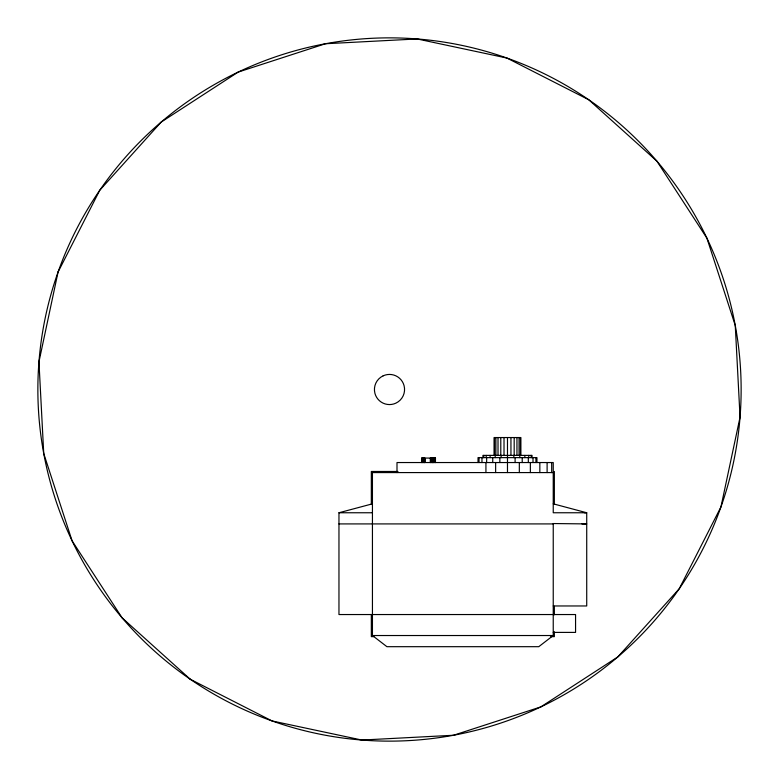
<?xml version="1.0" encoding="UTF-8"?>
<svg xmlns="http://www.w3.org/2000/svg" width="779" height="779" viewBox="0 0 779 779"><rect width="100%" height="100%" fill="white"/><g stroke="black" fill="none" stroke-linecap="round" stroke-linejoin="round"><path stroke-width="1.17" d="M581.932 523.916L586.723 523.916L553.236 523.546L553.236 635.528L538.776 646.687L386.91 646.687L372.44 635.528L372.44 472.58L553.236 472.58M553.236 632.402L575.564 632.402L575.564 614.543L338.962 614.543L338.962 512.757L372.44 503.828M435.461 458.071L421.624 458.071L421.712 462.541M397.991 471.47L371.33 471.47L371.33 504.256M338.962 512.757L372.44 512.757M338.962 523.916L553.236 523.916M553.236 605.965L586.723 605.965L586.723 512.757L553.236 503.828M372.44 635.528L553.236 635.528M373.754 636.638L371.33 636.638L371.33 614.777M550.724 636.638L554.356 636.638L554.356 631.779M584.328 512.738L586.723 512.757L553.236 512.757L553.236 462.541L396.998 462.541L396.998 472.58M554.356 471.47L554.356 504.256M554.356 606.276L554.356 614.777M551.678 462.541L551.678 472.58M547.111 462.541L547.111 472.58M539.837 462.541L539.837 472.58M536.945 462.541L536.945 457.633L478.024 457.633L478.024 462.541M535.942 457.633L535.942 462.541M533.002 457.633L533.002 462.541M532.038 457.633L532.038 455.394L482.931 455.394L482.931 457.633M531.2 455.394L531.2 457.633M530.363 462.541L530.363 472.58M528.746 455.394L528.746 457.633M528.318 457.633L528.318 462.541M524.842 455.394L524.842 457.633M522.212 457.633L522.212 462.541M520.878 455.394L520.878 437.545L494.09 437.545L494.09 455.394M520.421 437.545L520.421 455.394M519.759 455.394L519.759 457.633M519.33 462.541L519.33 472.58M519.077 437.545L519.077 455.394M516.954 437.545L516.954 455.394M515.104 457.633L515.104 462.541M514.179 437.545L514.179 455.394M513.838 455.394L513.838 457.633M510.946 437.545L510.946 455.394M507.48 437.545L507.48 472.58M504.013 437.545L504.013 455.394M501.131 455.394L501.131 457.633M500.79 437.545L500.79 455.394M499.855 457.633L499.855 462.541M498.015 437.545L498.015 455.394M495.882 437.545L495.882 455.394M495.639 462.541L495.639 472.58M495.21 455.394L495.21 457.633M494.548 437.545L494.548 455.394M492.747 457.633L492.747 462.541M490.118 455.394L490.118 457.633M486.651 457.633L486.651 462.541M486.223 455.394L486.223 457.633M485.93 462.541L485.93 472.58M483.769 455.394L483.769 457.633M481.967 457.633L481.967 462.541M479.027 457.633L479.027 462.541M435.461 462.541L435.451 458.071L435.295 462.541M435.198 458.071L435.198 462.541M434.166 458.071L434.224 462.541M434 458.071L433.932 462.541M433.718 458.071L433.718 462.541M433.328 458.071L433.328 462.541M432.822 458.071L432.822 462.541M432.598 458.071L432.588 462.541M432.326 458.071L432.326 462.541M432.218 458.071L432.218 462.541M431.965 458.071L431.965 462.541M431.157 458.071L431.157 462.541M430.982 458.071L430.982 462.541M430.69 458.071L430.69 462.541M430.29 458.071L430.29 462.541M424.867 458.071L424.867 462.541M424.672 462.541L424.672 458.071L424.536 462.541M424.477 458.071L424.458 462.541M423.786 458.071L423.786 462.541M423.114 458.071L423.114 462.541M422.569 458.071L422.569 462.541M422.15 458.071L422.15 462.541M421.858 458.071L421.858 462.541M58.055 272.066L38.95 361.855L43.741 453.524L72.087 540.83L122.079 617.825L190.28 679.259L272.066 720.945L361.855 740.05L453.524 735.259L540.83 706.913L617.825 656.921L679.259 588.72L720.945 506.934L740.05 417.145L735.259 325.476L706.913 238.17L656.921 161.175L588.72 99.741L506.934 58.055L417.145 38.95L325.476 43.741L238.17 72.087L161.175 122.079L99.741 190.28L58.055 272.066M383.151 375.829L380.882 377.143A15.074 15.074 0 0 0 374.485 390.785L374.933 393.376A15.074 15.074 0 0 0 395.849 403.171L398.118 401.857A15.074 15.074 0 0 0 404.515 388.215L404.067 385.624A15.074 15.074 0 0 0 383.151 375.829M190.28 679.259A351.641 351.641 0 0 0 740.05 417.145A351.641 351.641 0 0 0 238.17 72.087A351.641 351.641 0 0 0 190.28 679.259"/></g></svg>
